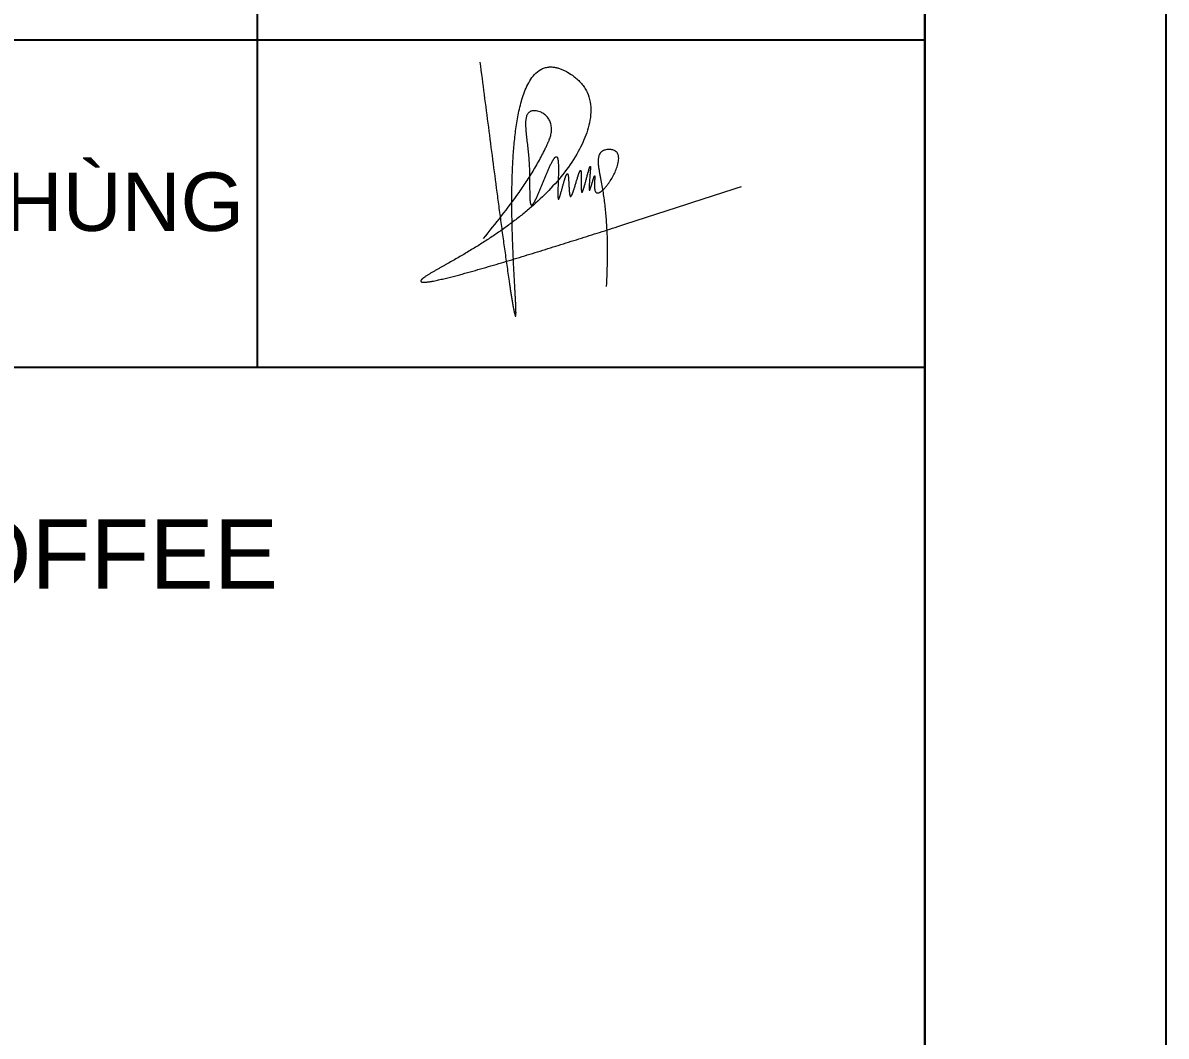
# Model space of a CAD drawing. Header units: millimetres. Extents: x 886808 to 1650903, y -1008069 to 230892.
# Drawn here: x 992963 to 999689, y -570736 to -564774 of the extents above; entities that cross this region are included whole.
import ezdxf

# ---------------------------------------------------------------- set-up
doc = ezdxf.new("R2010")
doc.units = ezdxf.units.MM
for name, color, linetype, lineweight in [('A-Wall', 113, 'Continuous', 30), ('G-ANNO-TTLB', 6, 'Continuous', 18), ('hatch', 250, 'Continuous', 0)]:
    doc.layers.add(name, color=color, linetype=linetype, lineweight=lineweight)
for name, color, linetype in [('CUA', 75, 'Continuous'), ('i_Chu', 9, 'Continuous'), ('TUONG', 1, 'Continuous')]:
    doc.layers.add(name, color=color, linetype=linetype)
doc.styles.add('Arial_6', font='arial.ttf', dxfattribs={"height": 1.327769})

msp = doc.modelspace()

# ---------------------------------------------------------------- linework, layer by layer
at = {"layer": 'A-Wall', "linetype": 'Continuous', "transparency": 33554636}
msp.add_line((998270.2, -524810.9), (998270.2, -581168.2), dxfattribs=at)
at = {"layer": 'CUA', "color": 4, "transparency": 33554636}
for p, q in [((994342.3, -559093.8), (994342.3, -566800.2)), ((983536.3, -564873.6), (998270.2, -564873.6)), ((983536.3, -566800.2), (998270.2, -566800.2))]:
    msp.add_line(p, q, dxfattribs=at)
at = {"layer": 'Defpoints', "transparency": 33554636}
msp.add_lwpolyline([(915979, -582587), (999689.1, -582587), (999689.1, -523392.1), (915979, -523392.1)], close=True, dxfattribs=at)
at = {"layer": 'G-ANNO-TTLB', "lineweight": 9, "transparency": 33554636}
for points, knots in [([(995652.2, -565004.9), (995660.4, -565068.6), (995676.8, -565196), (995701.5, -565387.2), (995726.4, -565578.3), (995747.3, -565737.5), (995764.2, -565864.9), (995777, -565960.4), (995790, -566055.9), (995801, -566135.4), (995809.9, -566199), (995816.7, -566246.7), (995822.6, -566286.4), (995827.3, -566318.2), (995830.9, -566342), (995834.6, -566365.8), (995837.7, -566385.6), (995840.3, -566401.5), (995842.3, -566413.4), (995844.3, -566425.2), (995846.4, -566437.1), (995848.2, -566447), (995849.6, -566454.9), (995850.8, -566460.8), (995851.8, -566465.7), (995852.6, -566469.6), (995853.2, -566472.6), (995853.8, -566475.6), (995854.4, -566478.6), (995855.1, -566481.5), (995855.7, -566483.9), (995856.2, -566485.8), (995856.7, -566487.2), (995857.2, -566488.5), (995857.6, -566490), (995858, -566491.4), (995858.3, -566492.7), (995858.5, -566493.6), (995858.6, -566494.1), (995858.7, -566494.7), (995858.8, -566495.4), (995859, -566496.2), (995859.2, -566497), (995859.5, -566497.7), (995859.8, -566498.2), (995860.2, -566498.5), (995860.5, -566498.7), (995860.8, -566498.9), (995861.3, -566499.1), (995861.9, -566499.1), (995862.3, -566499.1), (995862.6, -566499), (995862.9, -566498.8), (995863.1, -566498.4), (995863.3, -566497.9), (995863.4, -566497), (995863.5, -566496.1), (995863.4, -566495.3), (995863.4, -566494.7), (995863.4, -566494.1), (995863.4, -566493.3), (995863.5, -566492.5), (995863.5, -566491.4), (995863.6, -566490.2), (995863.8, -566488.3), (995864.1, -566486.1), (995864.2, -566483.2), (995864.3, -566480.2), (995864.3, -566477.2), (995864.2, -566474.1), (995864.2, -566471), (995864.1, -566467), (995864, -566462), (995863.8, -566454.2), (995863.5, -566444.5), (995863, -566432.7), (995862.2, -566416.9), (995861.2, -566397.3), (995859.9, -566373.8), (995858.6, -566350.3), (995856.9, -566318.9), (995854.7, -566279.7), (995852.2, -566232.6), (995849.8, -566185.5), (995847.6, -566138.4), (995845, -566075.6), (995842.3, -565997.1), (995840.3, -565902.8), (995839.7, -565808.5), (995840.8, -565714.2), (995843.9, -565620), (995849.5, -565525.9), (995858.5, -565432), (995871.8, -565338.6), (995888.1, -565261.6), (995906.1, -565201.4), (995922.8, -565157.2), (995944.1, -565115.1), (995971.7, -565076.6), (996002.2, -565050.9), (996031.2, -565038.1), (996048.3, -565034.4), (996059.6, -565033.3), (996066.4, -565032.9), (996078.3, -565033), (996095.3, -565035), (996115.1, -565040), (996134.4, -565047), (996152.9, -565055.6), (996176.8, -565068.7), (996202.1, -565085.9), (996228.1, -565107.9), (996249.4, -565129.8), (996267.9, -565154.3), (996287.8, -565190), (996303, -565239.1), (996306.3, -565300.5), (996298.1, -565361.3), (996281.4, -565420.2), (996258.5, -565477), (996218.3, -565556), (996153.5, -565652.7), (996059, -565761.1), (995971.7, -565843.2), (995898.2, -565904.5), (995841.5, -565948.5), (995783.4, -565990.8), (995724.2, -566031.4), (995664, -566070.5), (995613.1, -566102), (995572.1, -566126.6), (995541.1, -566144.8), (995510.1, -566162.8), (995478.9, -566180.6), (995452.9, -566195.3), (995432, -566207.1), (995416.4, -566215.9), (995400.8, -566224.8), (995385.2, -566233.7), (995372.3, -566241.2), (995362, -566247.3), (995352.3, -566253.1), (995342.9, -566258.8), (995334, -566264.6), (995327.4, -566269.1), (995322.1, -566272.9), (995317.9, -566276.2), (995314.8, -566278.7), (995312.3, -566280.9), (995310.4, -566282.8), (995309, -566284.2), (995307.7, -566285.7), (995306.5, -566287.2), (995305.3, -566288.9), (995304.5, -566290.5), (995304.1, -566291.8), (995304, -566292.6), (995304, -566293.2), (995304.1, -566293.9), (995304.5, -566295), (995305.4, -566296.5), (995307.1, -566297.6), (995308.7, -566298.2), (995310, -566298.6), (995311.3, -566298.9), (995312.9, -566299.2), (995314.9, -566299.4), (995316.9, -566299.6), (995319.5, -566299.7), (995322.8, -566299.8), (995326.8, -566299.6), (995330.8, -566299.4), (995334.8, -566299.1), (995340.1, -566298.6), (995346.7, -566297.8), (995354.5, -566296.7), (995362.4, -566295.4), (995370.3, -566294), (995380.7, -566292.1), (995393.7, -566289.5), (995409.3, -566286.2), (995430, -566281.5), (995455.9, -566275.4), (995486.8, -566267.7), (995517.6, -566259.6), (995558.6, -566248.7), (995609.8, -566234.5), (995671.1, -566217), (995732.3, -566199.2), (995793.3, -566181.1), (995874.7, -566156.6), (995976.3, -566125.5), (996098, -566087.7), (996219.5, -566049.5), (996341, -566011), (996502.9, -565959.4), (996705.1, -565894.3), (996947.6, -565815.9), (997109.2, -565763.5), (997190, -565737.3)], [0, 0, 0, 0, 1.008032, 2.016064, 3.024096, 4.032127, 4.536143, 5.040159, 5.544175, 6.048191, 6.300199, 6.552207, 6.804215, 6.930219, 7.056223, 7.182227, 7.308231, 7.371233, 7.434235, 7.497237, 7.560239, 7.623241, 7.654742, 7.686243, 7.717744, 7.733494, 7.749245, 7.764995, 7.780746, 7.796496, 7.812247, 7.820122, 7.827997, 7.835873, 7.843748, 7.851623, 7.859498, 7.863436, 7.865405, 7.867374, 7.871311, 7.875249, 7.879186, 7.883124, 7.887062, 7.889031, 7.890999, 7.892968, 7.894937, 7.898875, 7.900843, 7.902812, 7.904781, 7.90675, 7.910687, 7.914625, 7.918563, 7.9225, 7.924469, 7.926438, 7.930376, 7.934313, 7.938251, 7.946126, 7.954001, 7.969752, 7.985502, 8.001253, 8.017003, 8.032754, 8.048504, 8.064255, 8.095078, 8.125902, 8.187549, 8.249197, 8.310844, 8.434139, 8.557433, 8.680728, 8.804022, 9.050612, 9.297201, 9.54379, 9.790379, 10.036968, 10.530147, 11.023325, 11.516504, 12.009682, 12.50286, 12.996039, 13.489217, 13.982396, 14.475574, 14.722163, 14.968752, 15.215342, 15.461931, 15.70852, 15.831815, 15.955109, 15.981789, 16.008468, 16.061827, 16.168545, 16.275263, 16.381981, 16.488699, 16.595417, 16.808853, 16.968639, 17.128424, 17.28821, 17.447996, 17.767568, 18.08714, 18.406711, 18.726283, 19.045855, 19.365426, 20.116469, 20.867512, 21.618554, 21.994075, 22.369597, 22.745118, 23.120639, 23.49616, 23.871682, 24.059442, 24.247203, 24.434964, 24.622724, 24.810485, 24.904365, 24.998245, 25.092126, 25.186006, 25.279886, 25.326827, 25.373767, 25.457087, 25.498748, 25.540408, 25.582069, 25.602899, 25.623729, 25.644559, 25.654974, 25.665389, 25.675805, 25.68622, 25.696635, 25.70705, 25.712257, 25.717465, 25.720069, 25.722672, 25.72788, 25.738295, 25.74871, 25.759125, 25.764333, 25.76954, 25.779955, 25.790371, 25.800786, 25.811201, 25.832031, 25.852861, 25.873691, 25.894522, 25.915352, 25.957012, 25.998673, 26.040333, 26.081993, 26.123654, 26.206974, 26.290295, 26.373616, 26.540258, 26.706899, 26.873541, 27.040182, 27.373465, 27.706748, 28.040031, 28.373315, 28.706598, 29.373164, 30.03973, 30.706296, 31.372862, 32.039429, 33.372561, 34.705693, 36.038826, 36.038826, 36.038826, 36.038826]), ([(995672.7, -566043), (995708.6, -565998.6), (995780.5, -565909.7), (995866.6, -565795.5), (995930.8, -565700.9), (995968.5, -565640.2), (995996.9, -565590.6), (996017.2, -565552.9), (996033.3, -565521), (996045.6, -565495.2), (996052.6, -565480.1), (996057.2, -565469.3), (996060.6, -565460.7), (996066.2, -565445.5), (996072.2, -565423.1), (996074.4, -565395.4), (996070.3, -565368.8), (996060.9, -565344.7), (996049.4, -565327.4), (996037.8, -565315.7), (996028, -565308.1), (996017.3, -565301.9), (996005.1, -565296.7), (995991.5, -565292.7), (995979.1, -565290.7), (995969.1, -565290.4), (995961.6, -565290.9), (995955.4, -565292.3), (995950.7, -565294), (995945.5, -565296.4), (995939.2, -565300.9), (995933, -565308.4), (995928.5, -565316.9), (995924.3, -565329.2), (995921.6, -565345.1), (995920.5, -565364.4), (995920.8, -565383.7), (995922.3, -565409.4), (995925.4, -565441.4), (995929.9, -565479.7), (995934.5, -565518.1), (995938.5, -565556.5), (995941.4, -565593.2), (995943, -565628.3), (995943.9, -565661.6), (995944.3, -565689.4), (995944.4, -565711.7), (995944.5, -565728.3), (995944.6, -565745), (995944.7, -565761.7), (995944.9, -565778.4), (995945.2, -565792.3), (995945.6, -565803.4), (995946, -565810.3), (995946.4, -565815.9), (995946.7, -565820), (995947.1, -565824.2), (995947.6, -565828.3), (995948.2, -565831.7), (995948.7, -565834.5), (995949.2, -565836.5), (995949.7, -565838.5), (995950.2, -565840.2), (995950.7, -565841.5), (995951.3, -565842.8), (995952.1, -565844.3), (995953.3, -565845.6), (995954.5, -565846.4), (995955.5, -565846.8), (995956.5, -565846.8), (995957.5, -565846.5), (995958.5, -565846.1), (995959.7, -565845.4), (995960.8, -565844.4), (995961.7, -565843.4), (995962.7, -565842.4), (995963.8, -565841.1), (995965.1, -565839.3), (995966.5, -565837.3), (995968.3, -565834.5), (995970.5, -565830.8), (995972.9, -565826.4), (995975.3, -565821.9), (995977.6, -565817.4), (995980.6, -565811.3), (995984.2, -565803.7), (995988.4, -565794.4), (995992.4, -565785.1), (995996.5, -565775.8), (996001.8, -565763.4), (996008.3, -565747.8), (996016, -565729), (996023.7, -565710.2), (996031.4, -565691.5), (996039.2, -565672.7), (996047.1, -565654), (996053.9, -565638.5), (996059.4, -565626.2), (996063.7, -565617), (996068, -565607.8), (996072.6, -565598.8), (996076.5, -565591.3), (996079.8, -565585.4), (996082.4, -565581), (996085.1, -565576.7), (996087.9, -565572.5), (996090.5, -565569.1), (996092.7, -565566.6), (996094.5, -565564.8), (996096.1, -565563.4), (996097.5, -565562.4), (996098.7, -565561.8), (996099.7, -565561.4), (996100.5, -565561.2), (996101.1, -565561.1), (996101.7, -565561.1), (996102.6, -565561.2), (996103.6, -565561.5), (996104.8, -565562.2), (996105.7, -565563), (996106.5, -565564), (996107.2, -565565.1), (996107.7, -565566.3), (996108.4, -565567.9), (996109, -565569.7), (996109.6, -565571.7), (996110.2, -565574.3), (996110.9, -565577.5), (996111.5, -565581.4), (996112.1, -565586.6), (996112.7, -565593.1), (996113.2, -565600.9), (996113.6, -565608.8), (996113.8, -565616.6), (996113.9, -565624.4), (996114, -565634.9), (996113.9, -565648), (996113.6, -565668.9), (996113, -565689.8), (996112.4, -565710.8), (996111.9, -565726.4), (996111.4, -565739.5), (996111.1, -565750), (996110.9, -565757.8), (996110.8, -565765.7), (996110.6, -565773.5), (996110.6, -565781.4), (996110.6, -565787.9), (996110.7, -565792.5), (996110.8, -565795.1), (996110.8, -565797.1), (996110.9, -565799.1), (996111.1, -565800.7), (996111.2, -565802), (996111.3, -565803.2), (996111.5, -565804.4), (996111.7, -565805.7), (996111.8, -565806.5), (996111.9, -565807.2), (996112, -565807.8), (996112, -565808.3), (996112.1, -565809), (996112.2, -565809.9), (996112.5, -565810.9), (996113.1, -565811.6), (996114, -565811.8), (996114.6, -565811.8), (996114.9, -565811.8), (996115.2, -565811.7), (996115.5, -565811.5), (996115.9, -565811.2), (996116.2, -565810.8), (996116.5, -565810.2), (996116.8, -565809.5), (996117.1, -565808.8), (996117.3, -565808.1), (996117.6, -565807.3), (996118, -565806.3), (996118.4, -565805.3), (996118.9, -565804.3), (996119.3, -565803.2), (996119.8, -565802.1), (996120.4, -565800.6), (996121.1, -565798.7), (996122.1, -565795.5), (996123.3, -565791.4), (996124.8, -565786.6), (996126.2, -565781.8), (996128.1, -565775.4), (996130.3, -565767.3), (996133, -565757.6), (996135.6, -565747.9), (996138.3, -565738.3), (996141, -565728.6), (996143.7, -565718.9), (996146.5, -565709.3), (996148.8, -565701.3), (996150.8, -565694.9), (996152.4, -565690.1), (996154, -565685.3), (996155.6, -565680.5), (996157, -565676.6), (996158.3, -565673.6), (996159.4, -565671.4), (996160.3, -565669.5), (996161, -565668), (996161.4, -565667), (996161.8, -565666.2), (996162.2, -565665.4), (996162.7, -565664.3), (996163.2, -565663.4), (996163.8, -565662.8), (996164.3, -565662.4), (996164.8, -565662.1), (996165.6, -565661.8), (996166.7, -565661.7), (996168, -565662.1), (996168.8, -565662.9), (996169.4, -565664), (996169.7, -565665.3), (996170, -565666.7), (996170.2, -565668), (996170.5, -565669.2), (996170.8, -565670.6), (996171.1, -565672.3), (996171.5, -565674.4), (996172, -565677.2), (996172.4, -565680.7), (996172.8, -565685.1), (996173.2, -565689.5), (996173.5, -565693.9), (996173.8, -565698.2), (996174.2, -565703.9), (996174.6, -565711.2), (996175.1, -565719.9), (996175.5, -565728.6), (996176, -565737.3), (996176.4, -565746), (996177, -565754.7), (996177.5, -565761.9), (996178, -565767.6), (996178.4, -565772), (996178.9, -565776.3), (996179.5, -565780), (996179.9, -565782.8), (996180.3, -565784.9), (996180.7, -565786.9), (996181.1, -565788.6), (996181.5, -565790), (996181.9, -565791.1), (996182.3, -565792.3), (996182.8, -565793.4), (996183.3, -565794.3), (996183.8, -565794.9), (996184.2, -565795.2), (996184.5, -565795.4), (996184.8, -565795.4), (996185.1, -565795.5), (996185.5, -565795.4), (996186.2, -565795.2), (996187.1, -565794.8), (996188.4, -565793.7), (996189.7, -565792.3), (996190.6, -565790.8), (996191.3, -565789.5), (996191.7, -565788.5), (996192.2, -565787.3), (996193, -565785.7), (996194.3, -565782.9), (996196.1, -565778.8), (996198.1, -565773.9), (996199.9, -565768.9), (996201.6, -565763.9), (996203.3, -565758.8), (996205, -565753.8), (996207.2, -565747), (996209.9, -565738.5), (996213, -565728.4), (996216, -565718.2), (996219.1, -565708), (996222.2, -565697.8), (996224.8, -565689.3), (996226.9, -565682.5), (996228.5, -565677.5), (996230.1, -565672.4), (996231.8, -565667.3), (996233.2, -565663.1), (996234.4, -565659.7), (996235.3, -565657.3), (996236.4, -565654.9), (996237.3, -565652.9), (996238, -565651.2), (996238.5, -565650), (996238.9, -565648.9), (996239.2, -565648.1), (996239.5, -565647.2), (996239.9, -565646.1), (996240.5, -565644.9), (996241.2, -565643.8), (996242.6, -565642.6), (996244.7, -565642), (996245.8, -565643), (996246.3, -565644.3), (996246.5, -565645.7), (996246.6, -565646.7), (996246.6, -565647.5), (996246.7, -565648.3), (996246.8, -565649.3), (996247, -565650.9), (996247.3, -565653), (996247.5, -565655.2), (996247.7, -565657.4), (996247.9, -565659.4), (996248, -565661.5), (996248.1, -565664.3), (996248.1, -565667.9), (996248.2, -565672.1), (996248.2, -565676.3), (996248.3, -565681.8), (996248.3, -565688.7), (996248.2, -565697.1), (996248.2, -565705.4), (996248.1, -565713.7), (996248, -565722.1), (996248, -565730.4), (996248, -565737.3), (996248.1, -565742.9), (996248.2, -565747.1), (996248.3, -565751.4), (996248.4, -565754.9), (996248.6, -565757.6), (996248.7, -565759.5), (996248.9, -565761.4), (996249.1, -565763), (996249.3, -565764.4), (996249.5, -565765.5), (996249.6, -565766.5), (996249.8, -565767.4), (996249.9, -565768.2), (996250.2, -565769.3), (996250.5, -565770.2), (996250.9, -565770.7), (996251.1, -565770.9), (996251.4, -565771), (996251.6, -565771), (996252, -565771), (996252.4, -565770.8), (996253.1, -565770.4), (996254.2, -565769.4), (996255.3, -565768), (996256.1, -565766.4), (996256.5, -565765.1), (996256.8, -565764.2), (996257.2, -565763.2), (996257.6, -565761.9), (996258.5, -565759.6), (996259.6, -565756.9), (996260.7, -565753.9), (996261.8, -565750.7), (996263.1, -565746.6), (996264.6, -565741.6), (996266.1, -565736.6), (996267.5, -565731.7), (996269.4, -565725), (996271.8, -565716.7), (996274.5, -565706.7), (996277.1, -565696.7), (996279.8, -565686.7), (996282.4, -565676.7), (996284.6, -565668.3), (996286.4, -565661.6), (996287.8, -565656.6), (996289.2, -565651.7), (996290.6, -565646.7), (996291.7, -565642.4), (996292.6, -565639.1), (996293.3, -565636.6), (996294, -565634.6), (996294.6, -565633), (996295.2, -565631.4), (996295.9, -565629.4), (996296.8, -565627), (996297.3, -565624.8), (996297.7, -565623), (996297.9, -565621.8), (996298.2, -565621), (996298.5, -565620.5), (996298.9, -565619.9), (996299.3, -565619.6), (996299.7, -565619.3), (996300.1, -565619.1), (996300.7, -565618.9), (996301.3, -565618.9), (996301.7, -565619.1), (996302, -565619.5), (996302.1, -565620.1), (996302.2, -565620.8), (996302.1, -565621.9), (996302, -565623), (996301.8, -565624.2), (996301.7, -565625.2), (996301.7, -565626.5), (996301.6, -565627.8), (996301.6, -565629.1), (996301.7, -565630.7), (996301.8, -565632.2), (996301.8, -565633.7), (996301.8, -565635.4), (996301.7, -565637.5), (996301.5, -565640.7), (996301.2, -565644.7), (996300.8, -565649.3), (996300.5, -565653.8), (996300.1, -565659.7), (996299.6, -565667.2), (996298.6, -565679.2), (996297.6, -565691.1), (996296.7, -565703.1), (996296, -565712.1), (996295.5, -565719.5), (996295.2, -565725.5), (996294.9, -565730), (996294.6, -565734.7), (996294.4, -565738.5), (996294.3, -565741.4), (996294.4, -565743.5), (996294.5, -565745.5), (996294.6, -565747.6), (996294.6, -565749.5), (996294.6, -565751.1), (996294.6, -565752.2), (996294.5, -565753.2), (996294.4, -565754.1), (996294.3, -565755.3), (996294.4, -565756.6), (996294.7, -565757.4), (996295.1, -565757.9), (996295.6, -565758.2), (996296.6, -565758.2), (996297.6, -565757.9), (996298.2, -565757.5), (996298.7, -565757), (996299.2, -565756.2), (996299.7, -565755.2), (996300, -565754), (996300.2, -565753), (996300.4, -565752.2), (996300.6, -565751.4), (996300.8, -565750.4), (996301.2, -565749.3), (996301.6, -565747.8), (996302.3, -565746.1), (996303.2, -565744.1), (996304, -565742.1), (996304.8, -565740), (996305.5, -565737.9), (996306.3, -565735.6), (996307.1, -565733), (996307.9, -565730.2), (996308.7, -565727.4), (996309.8, -565723.6), (996311.2, -565719), (996312.9, -565713.5), (996314.6, -565708.1), (996316.2, -565702.6), (996317.7, -565697.8), (996318.8, -565693.9), (996319.7, -565691.1), (996320.6, -565688.4), (996321.4, -565685.9), (996322.1, -565684.1), (996322.7, -565682.4), (996323.2, -565681.1), (996323.7, -565679.6), (996324.2, -565678.1), (996324.6, -565676.8), (996324.9, -565675.8), (996325.3, -565674.9), (996325.6, -565674.1), (996325.9, -565673.6), (996326.1, -565673.4), (996326.3, -565673.3), (996326.5, -565673.3), (996326.6, -565673.4), (996326.7, -565673.5), (996326.9, -565673.7), (996327.1, -565674.1), (996327.4, -565674.7), (996327.8, -565675.8), (996328, -565677.1), (996328, -565678.5), (996327.9, -565679.9), (996327.7, -565681.1), (996327.6, -565682), (996327.5, -565682.9), (996327.4, -565684.1), (996327.3, -565686), (996327.2, -565688.4), (996327.2, -565691.4), (996327.1, -565695.3), (996326.8, -565700), (996326.5, -565705.6), (996326.2, -565711.1), (996326, -565716.6), (996325.9, -565722.2), (996325.8, -565727.7), (996325.9, -565735.1), (996326.1, -565742.5), (996326.8, -565749.8), (996327.5, -565754.4), (996328.3, -565758), (996329.2, -565761.6), (996330.5, -565765.1), (996332.4, -565768.3), (996334.2, -565770.5), (996335.9, -565772), (996337.5, -565773), (996339.2, -565773.8), (996341.5, -565774.4), (996344.3, -565774.7), (996347, -565774.5), (996349.5, -565773.9), (996351.8, -565773.2), (996354.4, -565772.2), (996357.5, -565770.6), (996361.1, -565768.5), (996365.8, -565765.4), (996371.2, -565761), (996379.5, -565753.5), (996389.1, -565743.3), (996399.7, -565730.4), (996409.7, -565716.9), (996422.1, -565698.3), (996436.2, -565674.2), (996450.7, -565643.9), (996460.3, -565617.7), (996465.8, -565596), (996468.3, -565579.4), (996468.5, -565562.6), (996465.9, -565549.8), (996462, -565541.6), (996459.2, -565537.3), (996455.9, -565533.3), (996452, -565529.9), (996447.7, -565527.1), (996441.6, -565523.9), (996433.5, -565521), (996423.4, -565519), (996413.1, -565518.3), (996402.8, -565518.7), (996392.7, -565520.3), (996382.9, -565523.1), (996373.6, -565527.3), (996365.4, -565533.4), (996358.7, -565541), (996353.8, -565549.9), (996350.5, -565559.5), (996348.5, -565569.5), (996347.2, -565582.9), (996347.4, -565599.8), (996349.5, -565619.9), (996352.6, -565639.9), (996356.3, -565660.1), (996360.2, -565680.3), (996365.4, -565707.7), (996373.7, -565755.8), (996383.9, -565824.7), (996392.9, -565907.8), (996400.7, -566019), (996402.4, -566158.3), (996397.8, -566269.7), (996395.5, -566325.4)], [0, 0, 0, 0, 0.896928, 1.793857, 2.242321, 2.690785, 2.915017, 3.139249, 3.363482, 3.475598, 3.587714, 3.623948, 3.660183, 3.732652, 3.87759, 4.022529, 4.167467, 4.296661, 4.425855, 4.490452, 4.555049, 4.619646, 4.684243, 4.762728, 4.841213, 4.880455, 4.919697, 4.95894, 4.978561, 4.998182, 5.048668, 5.099154, 5.14964, 5.200127, 5.301099, 5.402071, 5.503043, 5.604015, 5.805959, 6.007904, 6.209848, 6.411792, 6.613737, 6.788186, 6.962635, 7.137085, 7.224309, 7.311534, 7.398759, 7.485983, 7.573208, 7.660433, 7.704045, 7.747657, 7.769463, 7.79127, 7.813076, 7.834882, 7.856688, 7.867591, 7.878494, 7.889397, 7.9003, 7.905752, 7.911204, 7.922107, 7.93301, 7.938461, 7.943913, 7.949364, 7.954816, 7.960267, 7.965719, 7.976622, 7.982074, 7.987525, 7.998428, 8.009331, 8.022597, 8.035864, 8.062396, 8.088928, 8.11546, 8.141992, 8.168525, 8.221589, 8.274653, 8.327718, 8.380782, 8.433847, 8.539975, 8.646104, 8.752233, 8.858362, 8.964491, 9.070619, 9.176748, 9.229812, 9.282877, 9.335941, 9.389006, 9.44207, 9.468602, 9.495134, 9.521667, 9.548199, 9.574731, 9.587997, 9.601263, 9.614529, 9.621162, 9.627795, 9.634429, 9.637745, 9.641062, 9.644378, 9.647695, 9.654328, 9.660961, 9.667594, 9.674227, 9.68086, 9.687493, 9.694126, 9.707392, 9.717655, 9.727918, 9.748444, 9.76897, 9.789496, 9.830547, 9.871599, 9.912651, 9.953703, 9.994755, 10.035806, 10.11791, 10.200013, 10.364221, 10.446324, 10.528428, 10.610531, 10.651583, 10.692635, 10.733687, 10.774738, 10.81579, 10.856842, 10.877368, 10.887631, 10.897894, 10.908157, 10.91842, 10.923551, 10.928682, 10.938945, 10.944077, 10.949208, 10.951774, 10.95434, 10.956906, 10.959471, 10.964603, 10.969734, 10.974866, 10.979997, 10.982563, 10.983846, 10.985129, 10.987694, 10.99026, 10.992826, 10.995392, 11.000523, 11.003089, 11.005655, 11.010786, 11.015918, 11.021049, 11.027611, 11.034173, 11.040736, 11.047298, 11.060422, 11.073546, 11.099795, 11.126044, 11.152293, 11.178542, 11.231039, 11.283537, 11.336034, 11.388532, 11.441029, 11.493527, 11.546024, 11.598522, 11.62477, 11.651019, 11.677268, 11.703517, 11.729765, 11.74289, 11.756014, 11.769139, 11.775701, 11.782263, 11.785544, 11.788825, 11.795387, 11.801949, 11.805231, 11.808512, 11.811793, 11.815074, 11.821636, 11.828198, 11.83476, 11.841323, 11.847885, 11.854447, 11.861009, 11.866699, 11.872388, 11.883767, 11.895147, 11.906526, 11.929284, 11.952042, 11.9748, 11.997559, 12.020317, 12.043075, 12.088592, 12.134108, 12.179625, 12.225141, 12.270658, 12.316174, 12.361691, 12.384449, 12.407207, 12.429966, 12.452724, 12.464103, 12.475482, 12.486861, 12.49824, 12.50393, 12.50962, 12.515309, 12.520999, 12.526688, 12.529533, 12.532378, 12.535223, 12.536645, 12.538067, 12.540912, 12.543757, 12.549447, 12.555136, 12.566515, 12.577894, 12.583584, 12.589274, 12.596235, 12.603196, 12.617118, 12.644962, 12.672807, 12.700651, 12.728495, 12.75634, 12.784184, 12.812028, 12.867717, 12.923406, 12.979095, 13.034783, 13.090472, 13.146161, 13.174005, 13.20185, 13.229694, 13.257538, 13.285383, 13.299305, 13.313227, 13.327149, 13.341072, 13.348033, 13.354994, 13.361955, 13.365435, 13.368916, 13.375877, 13.382838, 13.389799, 13.39676, 13.410682, 13.417644, 13.424605, 13.431566, 13.435046, 13.438527, 13.442007, 13.445488, 13.452449, 13.466371, 13.480293, 13.491199, 13.502104, 13.51301, 13.523915, 13.545726, 13.567537, 13.589348, 13.611159, 13.65478, 13.698402, 13.742024, 13.785646, 13.829268, 13.872889, 13.916511, 13.938322, 13.960133, 13.981944, 14.003755, 14.01466, 14.025566, 14.036471, 14.047376, 14.052829, 14.058282, 14.063735, 14.066461, 14.069187, 14.07464, 14.080093, 14.082819, 14.085545, 14.086909, 14.088272, 14.090998, 14.093725, 14.096451, 14.101904, 14.112809, 14.123715, 14.129167, 14.13462, 14.140073, 14.145525, 14.156431, 14.178242, 14.191793, 14.205344, 14.232446, 14.259548, 14.28665, 14.313752, 14.340854, 14.395059, 14.449263, 14.503467, 14.557671, 14.611875, 14.66608, 14.693182, 14.720284, 14.747386, 14.774488, 14.80159, 14.815141, 14.828692, 14.842243, 14.849019, 14.855794, 14.869345, 14.882897, 14.896448, 14.903223, 14.909999, 14.913386, 14.916774, 14.920162, 14.92355, 14.925244, 14.926937, 14.930325, 14.933713, 14.937101, 14.940489, 14.943876, 14.947264, 14.950652, 14.957427, 14.960815, 14.964203, 14.970978, 14.977754, 14.984529, 14.991305, 15.004856, 15.011632, 15.018407, 15.031958, 15.045509, 15.069049, 15.092589, 15.116129, 15.139669, 15.186749, 15.233829, 15.327989, 15.375069, 15.422149, 15.469229, 15.492769, 15.516309, 15.53985, 15.56339, 15.57516, 15.58693, 15.5987, 15.61047, 15.62224, 15.628125, 15.63401, 15.636952, 15.639895, 15.64578, 15.651665, 15.65755, 15.660492, 15.663435, 15.66932, 15.675205, 15.678147, 15.68109, 15.686975, 15.69286, 15.698745, 15.70463, 15.707572, 15.710515, 15.7164, 15.722285, 15.72817, 15.73994, 15.75171, 15.76348, 15.77525, 15.78702, 15.79879, 15.813925, 15.829061, 15.844196, 15.859332, 15.889603, 15.919874, 15.950145, 15.980417, 16.010688, 16.025823, 16.040959, 16.056094, 16.07123, 16.086366, 16.093933, 16.101501, 16.109069, 16.116637, 16.120421, 16.124205, 16.127988, 16.131772, 16.135556, 16.137448, 16.13934, 16.141232, 16.142178, 16.143124, 16.145016, 16.146908, 16.150692, 16.154476, 16.162043, 16.169611, 16.177179, 16.184747, 16.188531, 16.192315, 16.199882, 16.20745, 16.222586, 16.237721, 16.252857, 16.283128, 16.312072, 16.341017, 16.369961, 16.398905, 16.427849, 16.456794, 16.514682, 16.543627, 16.572571, 16.587043, 16.601515, 16.630459, 16.644932, 16.659404, 16.673876, 16.681112, 16.688348, 16.70282, 16.717292, 16.731764, 16.746237, 16.75719, 16.768144, 16.790051, 16.811958, 16.833865, 16.87768, 16.921494, 17.009123, 17.096751, 17.18438, 17.272009, 17.447266, 17.622524, 17.797781, 17.88541, 17.973039, 18.060667, 18.148296, 18.17517, 18.202044, 18.228918, 18.255791, 18.282665, 18.309539, 18.363287, 18.417034, 18.470782, 18.52453, 18.578277, 18.631179, 18.684081, 18.736983, 18.789884, 18.842786, 18.895688, 18.948589, 19.001491, 19.107295, 19.213098, 19.318902, 19.424705, 19.533997, 19.643288, 19.861871, 20.299037, 20.736204, 21.17337, 22.047702, 22.922035, 22.922035, 22.922035, 22.922035])]:
    msp.add_open_spline(points, degree=3, knots=knots, dxfattribs=at)
at = {"layer": 'TUONG', "transparency": 33554636}
msp.add_line((998270.2, -524810.9), (998270.2, -581168.2), dxfattribs=at)

# ---------------------------------------------------------------- texts
at = {"layer": 'hatch', "transparency": 33554636, "style": 'Arial_6'}
msp.add_text('KTS. TRƯƠNG QUANG PHÙNG', height=343.436, dxfattribs=at).set_placement((987126.4, -565997.9))
at = {"layer": 'i_Chu', "transparency": 33554636, "style": 'Arial_6'}
msp.add_text('NHÀ HÀNG VÀ COFFEE', height=406.443, dxfattribs=at).set_placement((988092.6, -568101.9))

doc.saveas('drawing.dxf')
